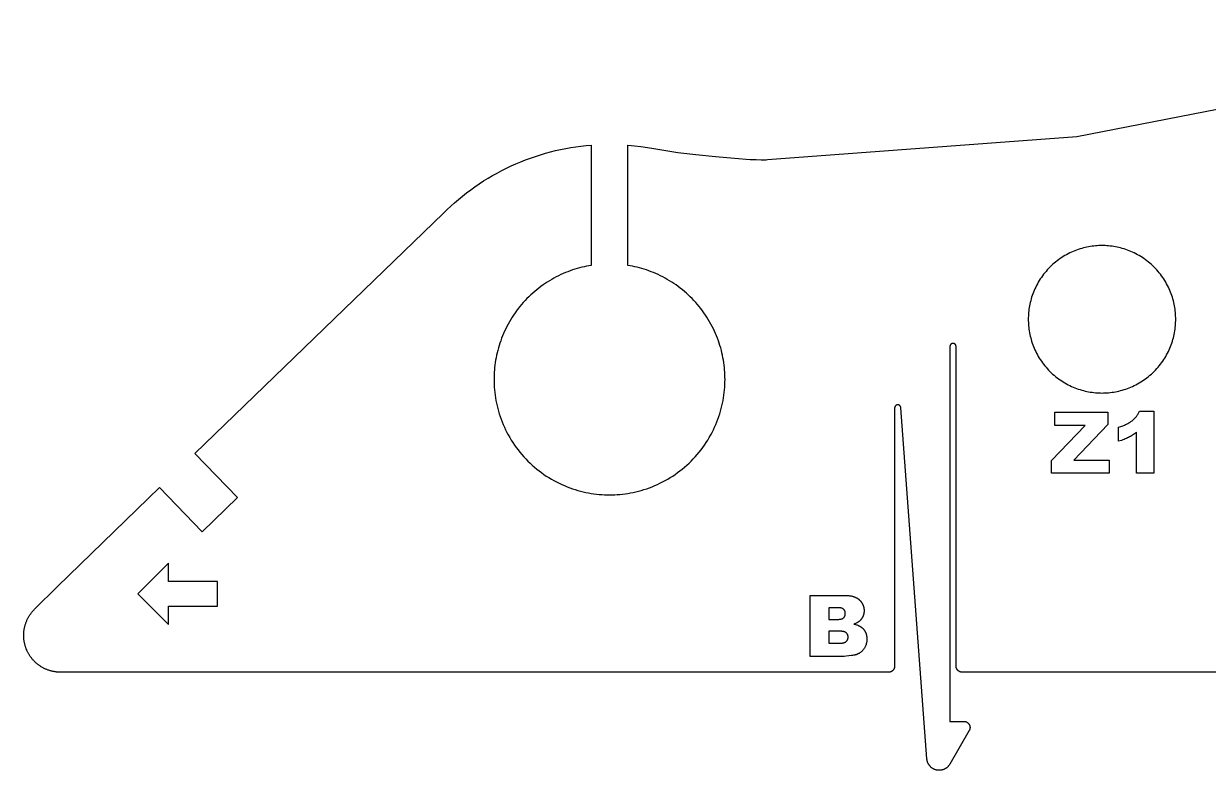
# Model space of a CAD drawing. Header units: millimetres. Extents: x 3465 to 3657, y 967 to 1053.
# Drawn here: x 3464.6 to 3561, y 972.6 to 1033.4 of the extents above; entities that cross this region are included whole.
import ezdxf

# ---------------------------------------------------------------- set-up
doc = ezdxf.new("R2010")
doc.units = ezdxf.units.MM
doc.header["$MEASUREMENT"] = 0
for name, color, linetype, true_color in [('Laser$LaserCut1', 1, 'Continuous', 0xff0000), ('Laser$LaserCut2', 3, 'Continuous', 0x00ff00), ('Laser$LaserEngrave', 4, 'Continuous', 0x00ffff)]:
    doc.layers.add(name, color=color, linetype=linetype, true_color=true_color)

msp = doc.modelspace()

# ---------------------------------------------------------------- linework, layer by layer
at = {"layer": 'Laser$LaserCut1'}
for points in [[(3550.254, 1024.244), (3597.327, 1033.414)], [(3525.076, 1022.352), (3550.254, 1024.244)], [(3498.707, 1017.989), (3499.003, 1018.279), (3499.307, 1018.564), (3499.617, 1018.842), (3499.935, 1019.115), (3500.26, 1019.382), (3500.591, 1019.641), (3500.929, 1019.895), (3501.273, 1020.141), (3501.623, 1020.38), (3501.979, 1020.612), (3502.341, 1020.835), (3502.708, 1021.052), (3503.08, 1021.26), (3503.457, 1021.46), (3503.838, 1021.651), (3504.224, 1021.834), (3504.613, 1022.009), (3505.007, 1022.174), (3505.403, 1022.331), (3505.803, 1022.479), (3506.206, 1022.617), (3506.611, 1022.747), (3507.018, 1022.867), (3507.427, 1022.978), (3507.838, 1023.08), (3508.25, 1023.172), (3508.663, 1023.255), (3509.076, 1023.329), (3509.49, 1023.394), (3509.904, 1023.449), (3510.317, 1023.495), (3510.73, 1023.532)], [(3510.73, 1023.532), (3510.73, 1013.745)], [(3513.73, 1013.745), (3513.73, 1023.532)], [(3513.73, 1023.532), (3514.261, 1023.483), (3514.79, 1023.419), (3515.317, 1023.34), (3515.842, 1023.247)], [(3515.842, 1023.247), (3516.642, 1023.109), (3517.789, 1022.942), (3519.244, 1022.762), (3520.855, 1022.591), (3522.399, 1022.456), (3523.669, 1022.373), (3524.163, 1022.351), (3524.559, 1022.341), (3524.861, 1022.342), (3524.978, 1022.346), (3525.076, 1022.352)], [(3478.487, 998.431), (3498.707, 1017.989)], [(3510.73, 1013.745), (3510.542, 1013.713), (3510.353, 1013.677), (3510.163, 1013.636), (3509.973, 1013.591), (3509.783, 1013.542), (3509.593, 1013.488), (3509.402, 1013.43), (3509.212, 1013.368), (3509.022, 1013.301), (3508.832, 1013.23), (3508.643, 1013.154), (3508.454, 1013.074), (3508.267, 1012.989), (3508.08, 1012.9), (3507.895, 1012.806), (3507.711, 1012.708), (3507.528, 1012.605), (3507.347, 1012.498), (3507.168, 1012.386), (3506.991, 1012.27), (3506.816, 1012.15), (3506.643, 1012.025), (3506.472, 1011.896), (3506.305, 1011.763), (3506.14, 1011.626), (3505.977, 1011.485), (3505.818, 1011.34), (3505.662, 1011.191), (3505.51, 1011.038), (3505.36, 1010.882), (3505.215, 1010.722), (3505.073, 1010.559), (3504.934, 1010.393), (3504.8, 1010.224), (3504.67, 1010.052), (3504.543, 1009.876), (3504.421, 1009.699), (3504.304, 1009.518), (3504.19, 1009.336), (3504.081, 1009.151), (3503.976, 1008.964), (3503.876, 1008.775), (3503.781, 1008.585), (3503.69, 1008.393), (3503.603, 1008.2), (3503.522, 1008.005), (3503.445, 1007.809), (3503.372, 1007.612), (3503.305, 1007.415), (3503.242, 1007.217), (3503.183, 1007.019), (3503.13, 1006.82), (3503.081, 1006.621), (3503.036, 1006.422), (3502.996, 1006.224), (3502.96, 1006.025), (3502.929, 1005.827), (3502.903, 1005.63), (3502.88, 1005.434), (3502.862, 1005.238), (3502.848, 1005.043), (3502.838, 1004.849), (3502.832, 1004.657), (3502.83, 1004.466), (3502.833, 1004.257), (3502.84, 1004.047), (3502.851, 1003.835), (3502.868, 1003.621), (3502.89, 1003.406), (3502.917, 1003.19), (3502.949, 1002.973), (3502.987, 1002.755), (3503.03, 1002.537), (3503.079, 1002.318), (3503.133, 1002.099), (3503.193, 1001.879), (3503.259, 1001.66), (3503.33, 1001.441), (3503.407, 1001.223), (3503.49, 1001.006), (3503.579, 1000.789), (3503.674, 1000.574), (3503.774, 1000.361), (3503.88, 1000.149), (3503.992, 999.938), (3504.11, 999.731), (3504.233, 999.525), (3504.362, 999.322), (3504.497, 999.122), (3504.637, 998.925), (3504.782, 998.731), (3504.932, 998.541), (3505.088, 998.355), (3505.248, 998.172), (3505.414, 997.993), (3505.583, 997.819), (3505.758, 997.649), (3505.936, 997.484), (3506.119, 997.324), (3506.305, 997.168), (3506.496, 997.018), (3506.689, 996.873), (3506.886, 996.733), (3507.086, 996.598), (3507.289, 996.469), (3507.495, 996.346), (3507.703, 996.228), (3507.913, 996.116), (3508.125, 996.01), (3508.338, 995.909), (3508.554, 995.815), (3508.77, 995.726), (3508.988, 995.643), (3509.206, 995.566), (3509.425, 995.494), (3509.644, 995.429), (3509.863, 995.369), (3510.082, 995.315), (3510.301, 995.266), (3510.52, 995.223), (3510.738, 995.185), (3510.955, 995.153), (3511.171, 995.126), (3511.386, 995.104), (3511.599, 995.087), (3511.811, 995.075), (3512.022, 995.068), (3512.23, 995.066), (3512.439, 995.068), (3512.649, 995.075), (3512.861, 995.087), (3513.075, 995.104), (3513.29, 995.126), (3513.506, 995.153), (3513.723, 995.185), (3513.941, 995.223), (3514.159, 995.266), (3514.378, 995.315), (3514.597, 995.369), (3514.817, 995.429), (3515.036, 995.494), (3515.255, 995.566), (3515.473, 995.643), (3515.69, 995.726), (3515.907, 995.815), (3516.122, 995.909), (3516.336, 996.01), (3516.548, 996.116), (3516.758, 996.228), (3516.966, 996.346), (3517.171, 996.469), (3517.374, 996.598), (3517.574, 996.733), (3517.771, 996.873), (3517.965, 997.018), (3518.155, 997.168), (3518.342, 997.324), (3518.524, 997.484), (3518.703, 997.649), (3518.877, 997.819), (3519.047, 997.993), (3519.212, 998.172), (3519.372, 998.355), (3519.528, 998.541), (3519.678, 998.731), (3519.824, 998.925), (3519.963, 999.122), (3520.098, 999.322), (3520.227, 999.525), (3520.35, 999.731), (3520.468, 999.938), (3520.58, 1000.148), (3520.686, 1000.36), (3520.787, 1000.574), (3520.881, 1000.789), (3520.97, 1001.006), (3521.053, 1001.223), (3521.13, 1001.441), (3521.202, 1001.66), (3521.267, 1001.879), (3521.327, 1002.099), (3521.381, 1002.318), (3521.43, 1002.537), (3521.473, 1002.755), (3521.511, 1002.973), (3521.543, 1003.19), (3521.57, 1003.406), (3521.592, 1003.621), (3521.609, 1003.835), (3521.621, 1004.047), (3521.628, 1004.257), (3521.63, 1004.466), (3521.628, 1004.657), (3521.622, 1004.849), (3521.612, 1005.043), (3521.598, 1005.238), (3521.58, 1005.433), (3521.558, 1005.63), (3521.531, 1005.827), (3521.5, 1006.025), (3521.464, 1006.223), (3521.424, 1006.422), (3521.38, 1006.621), (3521.331, 1006.82), (3521.277, 1007.019), (3521.219, 1007.217), (3521.156, 1007.415), (3521.088, 1007.612), (3521.016, 1007.809), (3520.939, 1008.005), (3520.857, 1008.199), (3520.771, 1008.393), (3520.68, 1008.585), (3520.584, 1008.775), (3520.484, 1008.964), (3520.379, 1009.151), (3520.27, 1009.336), (3520.157, 1009.518), (3520.039, 1009.699), (3519.917, 1009.876), (3519.791, 1010.052), (3519.66, 1010.224), (3519.526, 1010.393), (3519.388, 1010.559), (3519.246, 1010.722), (3519.1, 1010.882), (3518.951, 1011.038), (3518.798, 1011.191), (3518.642, 1011.34), (3518.483, 1011.485), (3518.321, 1011.626), (3518.156, 1011.763), (3517.988, 1011.896), (3517.818, 1012.025), (3517.645, 1012.15), (3517.47, 1012.27), (3517.293, 1012.386), (3517.113, 1012.498), (3516.932, 1012.605), (3516.75, 1012.708), (3516.566, 1012.806), (3516.38, 1012.9), (3516.194, 1012.989), (3516.006, 1013.074), (3515.818, 1013.154), (3515.629, 1013.23), (3515.439, 1013.301), (3515.249, 1013.368), (3515.058, 1013.43), (3514.868, 1013.488), (3514.677, 1013.542), (3514.487, 1013.591), (3514.297, 1013.636), (3514.108, 1013.677), (3513.919, 1013.713), (3513.73, 1013.745)], [(3540.436, 1007.142), (3540.436, 1007.151), (3540.436, 1007.16), (3540.435, 1007.168), (3540.434, 1007.177), (3540.433, 1007.185), (3540.431, 1007.194), (3540.429, 1007.202), (3540.427, 1007.21), (3540.425, 1007.219), (3540.422, 1007.227), (3540.419, 1007.235), (3540.415, 1007.243), (3540.412, 1007.251), (3540.408, 1007.258), (3540.404, 1007.266), (3540.399, 1007.273), (3540.395, 1007.281), (3540.39, 1007.288), (3540.385, 1007.295), (3540.379, 1007.301), (3540.374, 1007.308), (3540.368, 1007.314), (3540.362, 1007.321), (3540.355, 1007.327), (3540.349, 1007.332), (3540.342, 1007.338), (3540.336, 1007.343), (3540.328, 1007.348), (3540.321, 1007.353), (3540.314, 1007.357), (3540.306, 1007.362), (3540.299, 1007.366), (3540.291, 1007.369), (3540.283, 1007.373), (3540.275, 1007.376), (3540.267, 1007.379), (3540.259, 1007.382), (3540.25, 1007.384), (3540.242, 1007.386), (3540.234, 1007.388), (3540.225, 1007.389), (3540.217, 1007.39), (3540.208, 1007.391), (3540.199, 1007.392), (3540.191, 1007.392), (3540.182, 1007.392), (3540.174, 1007.392), (3540.165, 1007.391), (3540.156, 1007.39), (3540.148, 1007.389), (3540.139, 1007.388), (3540.131, 1007.386), (3540.122, 1007.384), (3540.114, 1007.382), (3540.106, 1007.379), (3540.098, 1007.376), (3540.09, 1007.373), (3540.082, 1007.369), (3540.074, 1007.366), (3540.066, 1007.362), (3540.059, 1007.357), (3540.052, 1007.353), (3540.044, 1007.348), (3540.037, 1007.343), (3540.031, 1007.338), (3540.024, 1007.332), (3540.017, 1007.327), (3540.011, 1007.321), (3540.005, 1007.314), (3539.999, 1007.308), (3539.994, 1007.301), (3539.988, 1007.295), (3539.983, 1007.288), (3539.978, 1007.281), (3539.974, 1007.273), (3539.969, 1007.266), (3539.965, 1007.258), (3539.961, 1007.251), (3539.958, 1007.243), (3539.954, 1007.235), (3539.951, 1007.227), (3539.948, 1007.219), (3539.946, 1007.21), (3539.944, 1007.202), (3539.942, 1007.194), (3539.94, 1007.185), (3539.939, 1007.177), (3539.938, 1007.168), (3539.937, 1007.16), (3539.937, 1007.151), (3539.936, 1007.142)], [(3539.936, 1007.142), (3539.936, 976.628)], [(3540.436, 981.128), (3540.436, 1007.142)], [(3535.936, 1002.161), (3535.935, 1002.17), (3535.934, 1002.178), (3535.932, 1002.187), (3535.931, 1002.195), (3535.929, 1002.204), (3535.926, 1002.212), (3535.924, 1002.221), (3535.921, 1002.229), (3535.918, 1002.237), (3535.914, 1002.245), (3535.911, 1002.253), (3535.907, 1002.261), (3535.902, 1002.268), (3535.898, 1002.276), (3535.893, 1002.283), (3535.888, 1002.29), (3535.883, 1002.297), (3535.877, 1002.304), (3535.872, 1002.31), (3535.866, 1002.317), (3535.86, 1002.323), (3535.853, 1002.329), (3535.847, 1002.334), (3535.84, 1002.34), (3535.833, 1002.345), (3535.826, 1002.35), (3535.818, 1002.355), (3535.811, 1002.359), (3535.803, 1002.363), (3535.795, 1002.367), (3535.787, 1002.371), (3535.779, 1002.374), (3535.771, 1002.377), (3535.763, 1002.38), (3535.755, 1002.383), (3535.746, 1002.385), (3535.738, 1002.387), (3535.729, 1002.389), (3535.721, 1002.39), (3535.712, 1002.391), (3535.703, 1002.392), (3535.695, 1002.392), (3535.686, 1002.392), (3535.677, 1002.392), (3535.668, 1002.392), (3535.66, 1002.391), (3535.651, 1002.39), (3535.643, 1002.388), (3535.634, 1002.387), (3535.626, 1002.385), (3535.617, 1002.382), (3535.609, 1002.38), (3535.601, 1002.377), (3535.592, 1002.374), (3535.584, 1002.371), (3535.577, 1002.367), (3535.569, 1002.363), (3535.561, 1002.359), (3535.554, 1002.354), (3535.546, 1002.349), (3535.539, 1002.344), (3535.532, 1002.339), (3535.526, 1002.334), (3535.519, 1002.328), (3535.513, 1002.322), (3535.506, 1002.316), (3535.5, 1002.309), (3535.495, 1002.303), (3535.489, 1002.296), (3535.484, 1002.289), (3535.479, 1002.282), (3535.474, 1002.275), (3535.47, 1002.267), (3535.466, 1002.26), (3535.462, 1002.252), (3535.458, 1002.244), (3535.455, 1002.236), (3535.451, 1002.228), (3535.449, 1002.219), (3535.446, 1002.211), (3535.444, 1002.203), (3535.442, 1002.194), (3535.44, 1002.186), (3535.439, 1002.177), (3535.438, 1002.168), (3535.437, 1002.16), (3535.437, 1002.151), (3535.436, 1002.142)], [(3535.436, 1002.142), (3535.436, 981.128)], [(3538.062, 973.571), (3535.936, 1002.161)], [(3481.963, 994.837), (3478.487, 998.431)], [(3467.305, 987.616), (3475.612, 995.65)], [(3475.612, 995.65), (3479.088, 992.056)], [(3479.088, 992.056), (3481.963, 994.837)], [(3465.435, 985.757), (3467.305, 987.616)], [(3467.55, 980.629), (3467.498, 980.63), (3467.445, 980.631), (3467.392, 980.633), (3467.339, 980.637), (3467.286, 980.641), (3467.233, 980.646), (3467.18, 980.652), (3467.126, 980.659), (3467.072, 980.668), (3467.019, 980.677), (3466.965, 980.687), (3466.911, 980.698), (3466.857, 980.71), (3466.804, 980.724), (3466.75, 980.738), (3466.697, 980.753), (3466.644, 980.77), (3466.59, 980.787), (3466.538, 980.805), (3466.485, 980.825), (3466.432, 980.845), (3466.38, 980.867), (3466.328, 980.889), (3466.277, 980.913), (3466.226, 980.937), (3466.175, 980.963), (3466.125, 980.989), (3466.075, 981.017), (3466.026, 981.045), (3465.977, 981.075), (3465.929, 981.105), (3465.881, 981.136), (3465.834, 981.168), (3465.788, 981.201), (3465.742, 981.235), (3465.697, 981.27), (3465.653, 981.306), (3465.609, 981.342), (3465.566, 981.379), (3465.524, 981.417), (3465.483, 981.455), (3465.442, 981.495), (3465.402, 981.535), (3465.363, 981.575), (3465.325, 981.617), (3465.288, 981.659), (3465.252, 981.701), (3465.216, 981.744), (3465.182, 981.788), (3465.148, 981.832), (3465.116, 981.876), (3465.084, 981.921), (3465.053, 981.967), (3465.023, 982.013), (3464.994, 982.059), (3464.966, 982.105), (3464.939, 982.152), (3464.913, 982.199), (3464.888, 982.246), (3464.864, 982.294), (3464.841, 982.342), (3464.818, 982.389), (3464.797, 982.438), (3464.757, 982.534), (3464.738, 982.583), (3464.72, 982.633), (3464.703, 982.683), (3464.687, 982.734), (3464.671, 982.785), (3464.657, 982.837), (3464.643, 982.889), (3464.63, 982.942), (3464.618, 982.995), (3464.607, 983.049), (3464.597, 983.102), (3464.588, 983.157), (3464.579, 983.211), (3464.572, 983.266), (3464.566, 983.322), (3464.561, 983.377), (3464.557, 983.433), (3464.553, 983.489), (3464.551, 983.545), (3464.55, 983.601), (3464.55, 983.658), (3464.551, 983.714), (3464.553, 983.771), (3464.557, 983.827), (3464.561, 983.884), (3464.566, 983.94), (3464.573, 983.997), (3464.58, 984.053), (3464.589, 984.109), (3464.598, 984.166), (3464.609, 984.222), (3464.621, 984.277), (3464.634, 984.333), (3464.648, 984.388), (3464.662, 984.443), (3464.678, 984.497), (3464.695, 984.552), (3464.713, 984.605), (3464.732, 984.659), (3464.752, 984.712), (3464.773, 984.764), (3464.795, 984.816), (3464.818, 984.868), (3464.841, 984.919), (3464.866, 984.969), (3464.891, 985.019), (3464.918, 985.068), (3464.945, 985.117), (3464.973, 985.164), (3465.001, 985.212), (3465.031, 985.258), (3465.061, 985.304), (3465.092, 985.349), (3465.124, 985.393), (3465.156, 985.437), (3465.189, 985.48), (3465.222, 985.522), (3465.257, 985.563), (3465.291, 985.604), (3465.327, 985.643), (3465.362, 985.682), (3465.399, 985.72), (3465.435, 985.757)], [(3471.591, 980.629), (3467.55, 980.629)], [(3534.936, 980.628), (3471.591, 980.629)], [(3535.436, 981.128), (3535.436, 981.111), (3535.435, 981.094), (3535.434, 981.077), (3535.432, 981.06), (3535.429, 981.043), (3535.426, 981.026), (3535.422, 981.009), (3535.418, 980.993), (3535.413, 980.976), (3535.408, 980.96), (3535.402, 980.944), (3535.395, 980.928), (3535.388, 980.913), (3535.38, 980.898), (3535.372, 980.883), (3535.364, 980.868), (3535.354, 980.853), (3535.345, 980.839), (3535.335, 980.826), (3535.324, 980.812), (3535.313, 980.799), (3535.302, 980.786), (3535.29, 980.774), (3535.278, 980.762), (3535.265, 980.751), (3535.252, 980.74), (3535.238, 980.729), (3535.225, 980.719), (3535.211, 980.71), (3535.196, 980.7), (3535.181, 980.692), (3535.166, 980.684), (3535.151, 980.676), (3535.136, 980.669), (3535.12, 980.663), (3535.104, 980.657), (3535.088, 980.651), (3535.071, 980.646), (3535.055, 980.642), (3535.038, 980.638), (3535.021, 980.635), (3535.004, 980.632), (3534.988, 980.63), (3534.97, 980.629), (3534.953, 980.628), (3534.936, 980.628)], [(3540.936, 980.628), (3540.925, 980.628), (3540.914, 980.628), (3540.903, 980.629), (3540.891, 980.63), (3540.88, 980.631), (3540.869, 980.632), (3540.857, 980.634), (3540.845, 980.636), (3540.834, 980.638), (3540.822, 980.641), (3540.81, 980.644), (3540.799, 980.647), (3540.787, 980.65), (3540.775, 980.654), (3540.764, 980.658), (3540.752, 980.663), (3540.741, 980.668), (3540.729, 980.673), (3540.718, 980.678), (3540.707, 980.684), (3540.696, 980.689), (3540.684, 980.696), (3540.674, 980.702), (3540.663, 980.709), (3540.652, 980.716), (3540.642, 980.724), (3540.631, 980.731), (3540.621, 980.739), (3540.611, 980.748), (3540.602, 980.756), (3540.592, 980.765), (3540.583, 980.774), (3540.574, 980.783), (3540.565, 980.793), (3540.556, 980.803), (3540.548, 980.813), (3540.54, 980.823), (3540.532, 980.833), (3540.525, 980.843), (3540.518, 980.854), (3540.511, 980.865), (3540.504, 980.876), (3540.498, 980.887), (3540.492, 980.898), (3540.487, 980.909), (3540.481, 980.921), (3540.476, 980.932), (3540.471, 980.944), (3540.467, 980.955), (3540.463, 980.967), (3540.459, 980.978), (3540.456, 980.99), (3540.452, 981.002), (3540.45, 981.013), (3540.447, 981.025), (3540.445, 981.037), (3540.443, 981.048), (3540.441, 981.06), (3540.44, 981.071), (3540.438, 981.083), (3540.437, 981.094), (3540.437, 981.105), (3540.436, 981.117), (3540.436, 981.128)], [(3563.727, 980.628), (3540.936, 980.628)], [(3541.503, 975.878), (3539.926, 973.145)], [(3539.936, 976.628), (3541.07, 976.628)], [(3541.07, 976.628), (3541.087, 976.627), (3541.105, 976.626), (3541.122, 976.625), (3541.139, 976.623), (3541.156, 976.62), (3541.173, 976.617), (3541.189, 976.613), (3541.206, 976.609), (3541.222, 976.604), (3541.239, 976.598), (3541.255, 976.592), (3541.271, 976.586), (3541.286, 976.579), (3541.302, 976.571), (3541.317, 976.563), (3541.331, 976.554), (3541.346, 976.545), (3541.36, 976.535), (3541.374, 976.525), (3541.387, 976.514), (3541.4, 976.503), (3541.413, 976.492), (3541.425, 976.48), (3541.437, 976.467), (3541.449, 976.455), (3541.46, 976.441), (3541.47, 976.428), (3541.48, 976.414), (3541.49, 976.4), (3541.499, 976.385), (3541.508, 976.37), (3541.516, 976.355), (3541.523, 976.34), (3541.53, 976.324), (3541.537, 976.308), (3541.543, 976.292), (3541.548, 976.276), (3541.553, 976.259), (3541.557, 976.243), (3541.561, 976.226), (3541.564, 976.209), (3541.566, 976.192), (3541.568, 976.175), (3541.569, 976.158), (3541.57, 976.141), (3541.57, 976.123), (3541.57, 976.106), (3541.569, 976.089), (3541.567, 976.072), (3541.565, 976.055), (3541.562, 976.038), (3541.559, 976.021), (3541.555, 976.004), (3541.55, 975.988), (3541.545, 975.972), (3541.54, 975.955), (3541.533, 975.939), (3541.527, 975.924), (3541.519, 975.908), (3541.512, 975.893), (3541.503, 975.878)], [(3539.926, 973.145), (3539.908, 973.115), (3539.889, 973.086), (3539.869, 973.057), (3539.848, 973.03), (3539.826, 973.002), (3539.803, 972.976), (3539.779, 972.951), (3539.755, 972.926), (3539.729, 972.902), (3539.703, 972.879), (3539.676, 972.857), (3539.648, 972.836), (3539.619, 972.816), (3539.59, 972.797), (3539.56, 972.779), (3539.53, 972.763), (3539.499, 972.747), (3539.467, 972.732), (3539.435, 972.718), (3539.403, 972.706), (3539.37, 972.694), (3539.337, 972.684), (3539.303, 972.675), (3539.269, 972.667), (3539.235, 972.661), (3539.2, 972.655), (3539.166, 972.651), (3539.131, 972.648), (3539.096, 972.646), (3539.061, 972.645), (3539.027, 972.646), (3538.992, 972.647), (3538.957, 972.65), (3538.922, 972.654), (3538.888, 972.66), (3538.854, 972.666), (3538.82, 972.674), (3538.786, 972.683), (3538.753, 972.693), (3538.72, 972.705), (3538.687, 972.717), (3538.655, 972.73), (3538.624, 972.745), (3538.593, 972.761), (3538.562, 972.778), (3538.532, 972.796), (3538.503, 972.814), (3538.474, 972.834), (3538.446, 972.855), (3538.419, 972.877), (3538.393, 972.9), (3538.367, 972.924), (3538.343, 972.948), (3538.319, 972.973), (3538.296, 973), (3538.274, 973.027), (3538.253, 973.054), (3538.233, 973.083), (3538.213, 973.112), (3538.195, 973.142), (3538.178, 973.172), (3538.162, 973.203), (3538.148, 973.235), (3538.134, 973.267), (3538.121, 973.299), (3538.11, 973.332), (3538.099, 973.366), (3538.09, 973.399), (3538.082, 973.433), (3538.076, 973.467), (3538.07, 973.502), (3538.066, 973.536), (3538.062, 973.571)]]:
    msp.add_lwpolyline(points, dxfattribs=at)
at = {"layer": 'Laser$LaserCut2'}
msp.add_lwpolyline([(3552.313, 1015.355), (3552.18, 1015.353), (3552.046, 1015.349), (3551.911, 1015.341), (3551.774, 1015.331), (3551.637, 1015.317), (3551.499, 1015.299), (3551.361, 1015.279), (3551.222, 1015.255), (3551.082, 1015.227), (3550.942, 1015.196), (3550.802, 1015.161), (3550.663, 1015.123), (3550.523, 1015.081), (3550.383, 1015.036), (3550.244, 1014.987), (3550.105, 1014.934), (3549.967, 1014.877), (3549.829, 1014.816), (3549.693, 1014.752), (3549.558, 1014.685), (3549.424, 1014.613), (3549.291, 1014.538), (3549.16, 1014.459), (3549.03, 1014.377), (3548.903, 1014.291), (3548.777, 1014.202), (3548.653, 1014.109), (3548.532, 1014.013), (3548.413, 1013.914), (3548.296, 1013.811), (3548.182, 1013.706), (3548.071, 1013.597), (3547.962, 1013.486), (3547.857, 1013.372), (3547.755, 1013.256), (3547.655, 1013.137), (3547.559, 1013.015), (3547.467, 1012.892), (3547.377, 1012.766), (3547.291, 1012.638), (3547.209, 1012.509), (3547.13, 1012.377), (3547.055, 1012.245), (3546.984, 1012.111), (3546.916, 1011.975), (3546.852, 1011.839), (3546.791, 1011.702), (3546.735, 1011.563), (3546.682, 1011.425), (3546.633, 1011.285), (3546.587, 1011.146), (3546.545, 1011.006), (3546.507, 1010.866), (3546.472, 1010.726), (3546.441, 1010.586), (3546.414, 1010.447), (3546.39, 1010.308), (3546.369, 1010.169), (3546.352, 1010.031), (3546.338, 1009.894), (3546.327, 1009.758), (3546.319, 1009.622), (3546.315, 1009.488), (3546.313, 1009.355), (3546.315, 1009.222), (3546.319, 1009.087), (3546.327, 1008.952), (3546.338, 1008.816), (3546.352, 1008.679), (3546.369, 1008.541), (3546.39, 1008.402), (3546.414, 1008.263), (3546.441, 1008.124), (3546.472, 1007.984), (3546.507, 1007.844), (3546.545, 1007.704), (3546.587, 1007.564), (3546.633, 1007.424), (3546.682, 1007.285), (3546.735, 1007.146), (3546.791, 1007.008), (3546.852, 1006.871), (3546.916, 1006.734), (3546.984, 1006.599), (3547.055, 1006.465), (3547.13, 1006.332), (3547.209, 1006.201), (3547.291, 1006.072), (3547.377, 1005.944), (3547.467, 1005.818), (3547.559, 1005.694), (3547.655, 1005.573), (3547.755, 1005.454), (3547.857, 1005.337), (3547.962, 1005.223), (3548.071, 1005.112), (3548.182, 1005.004), (3548.296, 1004.898), (3548.413, 1004.796), (3548.532, 1004.697), (3548.653, 1004.601), (3548.777, 1004.508), (3548.903, 1004.419), (3549.03, 1004.333), (3549.16, 1004.251), (3549.291, 1004.172), (3549.424, 1004.097), (3549.558, 1004.025), (3549.693, 1003.957), (3549.829, 1003.893), (3549.967, 1003.833), (3550.105, 1003.776), (3550.244, 1003.723), (3550.383, 1003.674), (3550.523, 1003.628), (3550.663, 1003.586), (3550.802, 1003.548), (3550.942, 1003.514), (3551.082, 1003.483), (3551.222, 1003.455), (3551.361, 1003.431), (3551.499, 1003.41), (3551.637, 1003.393), (3551.774, 1003.379), (3551.911, 1003.368), (3552.046, 1003.361), (3552.18, 1003.356), (3552.313, 1003.355), (3552.447, 1003.356), (3552.581, 1003.361), (3552.716, 1003.368), (3552.853, 1003.379), (3552.99, 1003.393), (3553.128, 1003.41), (3553.266, 1003.431), (3553.405, 1003.455), (3553.545, 1003.483), (3553.684, 1003.514), (3553.824, 1003.548), (3553.964, 1003.586), (3554.104, 1003.628), (3554.244, 1003.674), (3554.383, 1003.723), (3554.522, 1003.776), (3554.66, 1003.833), (3554.798, 1003.893), (3554.934, 1003.957), (3555.069, 1004.025), (3555.203, 1004.097), (3555.336, 1004.172), (3555.467, 1004.251), (3555.597, 1004.333), (3555.724, 1004.419), (3555.85, 1004.508), (3555.974, 1004.601), (3556.095, 1004.697), (3556.214, 1004.796), (3556.331, 1004.898), (3556.445, 1005.004), (3556.556, 1005.112), (3556.664, 1005.223), (3556.77, 1005.337), (3556.872, 1005.454), (3556.972, 1005.573), (3557.068, 1005.694), (3557.16, 1005.818), (3557.25, 1005.944), (3557.335, 1006.072), (3557.418, 1006.201), (3557.497, 1006.332), (3557.572, 1006.465), (3557.643, 1006.599), (3557.711, 1006.734), (3557.775, 1006.871), (3557.836, 1007.008), (3557.892, 1007.146), (3557.945, 1007.285), (3557.994, 1007.424), (3558.04, 1007.564), (3558.082, 1007.704), (3558.12, 1007.844), (3558.155, 1007.984), (3558.186, 1008.124), (3558.213, 1008.263), (3558.237, 1008.402), (3558.258, 1008.541), (3558.275, 1008.679), (3558.289, 1008.816), (3558.3, 1008.952), (3558.307, 1009.087), (3558.312, 1009.222), (3558.313, 1009.355), (3558.312, 1009.488), (3558.307, 1009.622), (3558.3, 1009.758), (3558.289, 1009.894), (3558.275, 1010.031), (3558.258, 1010.169), (3558.237, 1010.308), (3558.213, 1010.447), (3558.186, 1010.586), (3558.155, 1010.726), (3558.12, 1010.866), (3558.082, 1011.006), (3558.04, 1011.146), (3557.994, 1011.285), (3557.945, 1011.425), (3557.892, 1011.563), (3557.836, 1011.702), (3557.775, 1011.839), (3557.711, 1011.975), (3557.643, 1012.111), (3557.572, 1012.245), (3557.497, 1012.377), (3557.418, 1012.509), (3557.335, 1012.638), (3557.25, 1012.766), (3557.16, 1012.892), (3557.068, 1013.015), (3556.972, 1013.137), (3556.872, 1013.256), (3556.77, 1013.372), (3556.664, 1013.486), (3556.556, 1013.597), (3556.445, 1013.706), (3556.331, 1013.811), (3556.214, 1013.914), (3556.095, 1014.013), (3555.974, 1014.109), (3555.85, 1014.202), (3555.724, 1014.291), (3555.597, 1014.377), (3555.467, 1014.459), (3555.336, 1014.538), (3555.203, 1014.613), (3555.069, 1014.685), (3554.934, 1014.752), (3554.798, 1014.816), (3554.66, 1014.877), (3554.522, 1014.934), (3554.383, 1014.987), (3554.244, 1015.036), (3554.104, 1015.081), (3553.964, 1015.123), (3553.824, 1015.161), (3553.684, 1015.196), (3553.545, 1015.227), (3553.405, 1015.255), (3553.266, 1015.279), (3553.128, 1015.299), (3552.99, 1015.317), (3552.853, 1015.331), (3552.716, 1015.341), (3552.581, 1015.349), (3552.447, 1015.353), (3552.313, 1015.355)], dxfattribs=at)
at = {"layer": 'Laser$LaserEngrave'}
for points in [[(3548.476, 1000.722), (3548.476, 1001.791)], [(3548.476, 1001.791), (3552.789, 1001.791)], [(3552.789, 1001.791), (3552.789, 1000.791)], [(3554.763, 1001.101), (3554.811, 1001.141), (3554.858, 1001.181), (3554.903, 1001.223), (3554.947, 1001.266), (3554.99, 1001.31), (3555.032, 1001.355), (3555.072, 1001.401), (3555.111, 1001.448), (3555.148, 1001.497), (3555.185, 1001.546), (3555.219, 1001.597), (3555.253, 1001.649), (3555.285, 1001.702), (3555.316, 1001.756), (3555.346, 1001.811), (3555.374, 1001.867)], [(3555.374, 1001.867), (3556.529, 1001.867)], [(3556.529, 1001.867), (3556.529, 996.829)], [(3552.789, 1000.791), (3550.033, 997.898)], [(3553.667, 1000.57), (3553.838, 1000.626), (3553.92, 1000.656), (3554, 1000.686), (3554.077, 1000.717), (3554.152, 1000.748), (3554.224, 1000.78), (3554.294, 1000.813), (3554.361, 1000.847), (3554.426, 1000.881), (3554.488, 1000.916), (3554.548, 1000.952), (3554.605, 1000.988), (3554.66, 1001.025), (3554.713, 1001.063), (3554.763, 1001.101)], [(3548.208, 997.86), (3550.935, 1000.722)], [(3550.935, 1000.722), (3548.476, 1000.722)], [(3553.667, 999.425), (3553.667, 1000.57)], [(3555.117, 1000.155), (3555.033, 1000.091), (3554.949, 1000.031), (3554.866, 999.973), (3554.784, 999.919), (3554.702, 999.868), (3554.621, 999.82), (3554.541, 999.775), (3554.461, 999.733)], [(3555.117, 996.829), (3555.117, 1000.155)], [(3554.461, 999.733), (3554.379, 999.693), (3554.293, 999.653), (3554.201, 999.614), (3554.104, 999.575), (3554.002, 999.537), (3553.895, 999.499), (3553.667, 999.425)], [(3550.033, 997.898), (3552.903, 997.898)], [(3552.903, 997.898), (3552.903, 996.829)], [(3548.208, 996.829), (3548.208, 997.86)], [(3552.903, 996.829), (3548.208, 996.829)], [(3556.529, 996.829), (3555.117, 996.829)], [(3476.335, 989.503), (3473.835, 987.003)], [(3476.335, 988.003), (3476.335, 989.503)], [(3480.335, 988.003), (3476.335, 988.003)], [(3480.335, 986.003), (3480.335, 988.003)], [(3473.835, 987.003), (3476.335, 984.503)], [(3528.558, 981.913), (3528.558, 986.875)], [(3528.558, 986.875), (3531.45, 986.875)], [(3531.45, 986.875), (3531.539, 986.873), (3531.626, 986.869), (3531.668, 986.866), (3531.71, 986.862), (3531.75, 986.858), (3531.791, 986.852), (3531.83, 986.846), (3531.869, 986.84), (3531.908, 986.833), (3531.945, 986.825), (3531.982, 986.816), (3532.019, 986.806), (3532.054, 986.796), (3532.089, 986.786), (3532.124, 986.774), (3532.157, 986.762), (3532.191, 986.749), (3532.223, 986.736), (3532.255, 986.721), (3532.286, 986.706), (3532.316, 986.691), (3532.346, 986.674), (3532.375, 986.657), (3532.404, 986.64), (3532.431, 986.621), (3532.458, 986.602), (3532.485, 986.582), (3532.511, 986.562), (3532.536, 986.54), (3532.561, 986.519)], [(3532.561, 986.519), (3532.584, 986.496), (3532.607, 986.473), (3532.63, 986.45), (3532.651, 986.427), (3532.672, 986.403), (3532.692, 986.379), (3532.711, 986.355), (3532.73, 986.33), (3532.748, 986.305), (3532.765, 986.279), (3532.781, 986.254), (3532.796, 986.228), (3532.811, 986.201), (3532.825, 986.175), (3532.838, 986.147), (3532.851, 986.12), (3532.863, 986.092), (3532.873, 986.064), (3532.884, 986.036), (3532.893, 986.007), (3532.902, 985.978), (3532.91, 985.949), (3532.917, 985.919), (3532.923, 985.889), (3532.929, 985.859), (3532.934, 985.828), (3532.938, 985.797), (3532.942, 985.765), (3532.944, 985.734), (3532.946, 985.702), (3532.947, 985.669), (3532.948, 985.637)], [(3476.335, 984.503), (3476.335, 986.003)], [(3476.335, 986.003), (3480.335, 986.003)], [(3530.085, 985.882), (3530.085, 984.928)], [(3530.777, 985.882), (3530.085, 985.882)], [(3531.277, 985.759), (3531.273, 985.763), (3531.268, 985.766), (3531.263, 985.77), (3531.258, 985.774), (3531.253, 985.777), (3531.248, 985.781), (3531.238, 985.788), (3531.227, 985.794), (3531.216, 985.801), (3531.204, 985.807), (3531.192, 985.813), (3531.179, 985.818), (3531.167, 985.824), (3531.153, 985.829), (3531.139, 985.834), (3531.125, 985.839), (3531.111, 985.843), (3531.096, 985.847), (3531.08, 985.851), (3531.064, 985.855), (3531.048, 985.859), (3531.032, 985.862), (3531.015, 985.865), (3530.979, 985.87), (3530.942, 985.875), (3530.903, 985.878), (3530.863, 985.88), (3530.821, 985.882), (3530.777, 985.882)], [(3531.421, 985.415), (3531.421, 985.429), (3531.42, 985.442), (3531.42, 985.456), (3531.419, 985.469), (3531.417, 985.482), (3531.416, 985.494), (3531.414, 985.507), (3531.412, 985.519), (3531.409, 985.531), (3531.407, 985.543), (3531.404, 985.555), (3531.401, 985.567), (3531.397, 985.578), (3531.393, 985.589), (3531.389, 985.6), (3531.385, 985.611), (3531.38, 985.622), (3531.375, 985.632), (3531.37, 985.643), (3531.365, 985.653), (3531.359, 985.663), (3531.353, 985.672), (3531.347, 985.682), (3531.34, 985.691), (3531.333, 985.7), (3531.326, 985.709), (3531.319, 985.718), (3531.311, 985.726), (3531.303, 985.735), (3531.295, 985.743), (3531.286, 985.751), (3531.277, 985.759)], [(3531.277, 985.053), (3531.286, 985.061), (3531.295, 985.069), (3531.303, 985.078), (3531.311, 985.086), (3531.319, 985.095), (3531.326, 985.104), (3531.333, 985.113), (3531.34, 985.123), (3531.347, 985.133), (3531.353, 985.142), (3531.359, 985.153), (3531.365, 985.163), (3531.37, 985.173), (3531.375, 985.184), (3531.38, 985.195), (3531.385, 985.206), (3531.389, 985.218), (3531.393, 985.229), (3531.397, 985.241), (3531.401, 985.253), (3531.404, 985.266), (3531.407, 985.278), (3531.409, 985.291), (3531.412, 985.304), (3531.414, 985.317), (3531.416, 985.33), (3531.417, 985.344), (3531.419, 985.358), (3531.42, 985.372), (3531.42, 985.386), (3531.421, 985.401), (3531.421, 985.415)], [(3532.948, 985.637), (3532.947, 985.609), (3532.946, 985.582), (3532.945, 985.555), (3532.943, 985.528), (3532.941, 985.502), (3532.938, 985.476), (3532.934, 985.45), (3532.93, 985.424), (3532.926, 985.399), (3532.92, 985.373), (3532.915, 985.348), (3532.908, 985.324), (3532.902, 985.299), (3532.894, 985.275), (3532.886, 985.251), (3532.878, 985.227), (3532.869, 985.204), (3532.859, 985.18), (3532.849, 985.157), (3532.839, 985.135), (3532.828, 985.112), (3532.816, 985.09), (3532.804, 985.068), (3532.791, 985.046), (3532.778, 985.024), (3532.764, 985.003), (3532.749, 984.982), (3532.734, 984.961), (3532.719, 984.941), (3532.703, 984.92), (3532.686, 984.9), (3532.669, 984.88)], [(3530.085, 984.928), (3530.767, 984.928)], [(3530.767, 984.928), (3530.812, 984.929), (3530.855, 984.93), (3530.896, 984.932), (3530.936, 984.936), (3530.974, 984.94), (3531.01, 984.946), (3531.028, 984.949), (3531.045, 984.952), (3531.061, 984.956), (3531.078, 984.959), (3531.093, 984.963), (3531.109, 984.968), (3531.124, 984.972), (3531.138, 984.977), (3531.152, 984.982), (3531.165, 984.987), (3531.179, 984.993), (3531.191, 984.998), (3531.204, 985.004), (3531.215, 985.011), (3531.227, 985.017), (3531.238, 985.024), (3531.243, 985.027), (3531.248, 985.031), (3531.253, 985.034), (3531.258, 985.038), (3531.263, 985.042), (3531.268, 985.046), (3531.273, 985.049), (3531.277, 985.053)], [(3532.669, 984.88), (3532.657, 984.867), (3532.645, 984.854), (3532.633, 984.842), (3532.62, 984.829), (3532.607, 984.817), (3532.593, 984.805), (3532.58, 984.793), (3532.566, 984.781), (3532.551, 984.769), (3532.536, 984.758), (3532.521, 984.746), (3532.506, 984.735), (3532.474, 984.713), (3532.44, 984.692), (3532.406, 984.672), (3532.37, 984.652), (3532.333, 984.633), (3532.294, 984.615), (3532.254, 984.597), (3532.213, 984.58), (3532.17, 984.564), (3532.126, 984.548)], [(3532.126, 984.548), (3532.192, 984.531), (3532.257, 984.513), (3532.319, 984.494), (3532.378, 984.473), (3532.436, 984.45), (3532.464, 984.438), (3532.491, 984.426), (3532.518, 984.414), (3532.544, 984.401), (3532.57, 984.387), (3532.595, 984.374), (3532.62, 984.36), (3532.644, 984.346), (3532.667, 984.331), (3532.69, 984.316), (3532.713, 984.301), (3532.734, 984.285), (3532.756, 984.269), (3532.776, 984.252), (3532.796, 984.235), (3532.816, 984.218), (3532.835, 984.201), (3532.853, 984.183), (3532.871, 984.164), (3532.889, 984.146), (3532.905, 984.127), (3532.922, 984.107)], [(3530.085, 983.974), (3530.085, 982.981)], [(3530.895, 983.974), (3530.085, 983.974)], [(3531.483, 983.842), (3531.477, 983.846), (3531.472, 983.85), (3531.466, 983.854), (3531.461, 983.858), (3531.449, 983.865), (3531.437, 983.873), (3531.424, 983.88), (3531.411, 983.887), (3531.397, 983.893), (3531.383, 983.9), (3531.368, 983.906), (3531.353, 983.911), (3531.338, 983.917), (3531.322, 983.922), (3531.305, 983.927), (3531.288, 983.932), (3531.27, 983.937), (3531.252, 983.941), (3531.234, 983.945), (3531.214, 983.949), (3531.175, 983.955), (3531.133, 983.961), (3531.09, 983.966), (3531.044, 983.969), (3530.996, 983.972), (3530.947, 983.973), (3530.895, 983.974)], [(3531.481, 983.12), (3531.491, 983.129), (3531.501, 983.138), (3531.511, 983.147), (3531.52, 983.156), (3531.529, 983.166), (3531.538, 983.175), (3531.547, 983.185), (3531.555, 983.195), (3531.562, 983.206), (3531.57, 983.216), (3531.577, 983.227), (3531.584, 983.238), (3531.59, 983.248), (3531.596, 983.26), (3531.602, 983.271), (3531.608, 983.283), (3531.613, 983.294), (3531.617, 983.306), (3531.622, 983.318), (3531.626, 983.331), (3531.63, 983.343), (3531.633, 983.356), (3531.636, 983.369), (3531.639, 983.382), (3531.642, 983.395), (3531.644, 983.408), (3531.646, 983.422), (3531.647, 983.436), (3531.648, 983.45), (3531.649, 983.464), (3531.65, 983.478), (3531.65, 983.493)], [(3531.65, 983.493), (3531.65, 983.506), (3531.649, 983.519), (3531.648, 983.533), (3531.647, 983.546), (3531.646, 983.558), (3531.644, 983.571), (3531.642, 983.583), (3531.639, 983.596), (3531.637, 983.608), (3531.634, 983.62), (3531.63, 983.632), (3531.626, 983.643), (3531.622, 983.655), (3531.618, 983.666), (3531.613, 983.677), (3531.608, 983.688), (3531.603, 983.699), (3531.597, 983.71), (3531.591, 983.72), (3531.584, 983.731), (3531.578, 983.741), (3531.571, 983.751), (3531.563, 983.761), (3531.556, 983.77), (3531.548, 983.78), (3531.539, 983.789), (3531.531, 983.798), (3531.522, 983.807), (3531.512, 983.816), (3531.503, 983.825), (3531.493, 983.833), (3531.483, 983.842)], [(3532.922, 984.107), (3532.937, 984.088), (3532.952, 984.068), (3532.967, 984.047), (3532.981, 984.027), (3532.995, 984.006), (3533.008, 983.985), (3533.021, 983.963), (3533.033, 983.941), (3533.045, 983.919), (3533.056, 983.896), (3533.067, 983.874), (3533.077, 983.85), (3533.087, 983.827), (3533.096, 983.803), (3533.105, 983.779), (3533.113, 983.755), (3533.121, 983.73), (3533.128, 983.705), (3533.134, 983.68), (3533.141, 983.654), (3533.146, 983.628), (3533.152, 983.602), (3533.156, 983.575), (3533.161, 983.548), (3533.164, 983.521), (3533.168, 983.493), (3533.17, 983.465), (3533.173, 983.437), (3533.174, 983.409), (3533.176, 983.38), (3533.177, 983.321)], [(3530.085, 982.981), (3530.899, 982.981)], [(3530.899, 982.981), (3530.95, 982.982), (3530.998, 982.984), (3531.045, 982.986), (3531.09, 982.99), (3531.133, 982.995), (3531.174, 983.001), (3531.194, 983.004), (3531.213, 983.008), (3531.232, 983.012), (3531.251, 983.016), (3531.269, 983.021), (3531.286, 983.025), (3531.303, 983.03), (3531.32, 983.036), (3531.336, 983.041), (3531.351, 983.047), (3531.366, 983.053), (3531.381, 983.059), (3531.395, 983.066), (3531.409, 983.073), (3531.422, 983.08), (3531.435, 983.088), (3531.447, 983.095), (3531.459, 983.103), (3531.464, 983.107), (3531.47, 983.112), (3531.475, 983.116), (3531.481, 983.12)], [(3532.996, 982.629), (3532.973, 982.591), (3532.949, 982.554), (3532.923, 982.519), (3532.897, 982.484), (3532.87, 982.45), (3532.842, 982.417), (3532.812, 982.385), (3532.782, 982.354), (3532.75, 982.324), (3532.718, 982.295), (3532.685, 982.267), (3532.65, 982.24), (3532.614, 982.214), (3532.578, 982.189), (3532.54, 982.165), (3532.501, 982.142)], [(3533.177, 983.321), (3533.176, 983.274), (3533.174, 983.226), (3533.17, 983.18), (3533.165, 983.134), (3533.159, 983.089), (3533.151, 983.044), (3533.142, 983), (3533.131, 982.956), (3533.119, 982.913), (3533.106, 982.871), (3533.091, 982.829), (3533.075, 982.788), (3533.057, 982.747), (3533.038, 982.707), (3533.018, 982.668), (3532.996, 982.629)], [(3531.223, 981.913), (3528.558, 981.913)], [(3531.915, 981.98), (3531.482, 981.93), (3531.331, 981.917), (3531.272, 981.914), (3531.246, 981.913), (3531.223, 981.913)], [(3532.501, 982.142), (3532.489, 982.135), (3532.476, 982.129), (3532.463, 982.122), (3532.45, 982.115), (3532.422, 982.103), (3532.392, 982.09), (3532.361, 982.079), (3532.328, 982.067), (3532.294, 982.056), (3532.258, 982.046), (3532.221, 982.036), (3532.182, 982.027), (3532.141, 982.018), (3532.099, 982.009), (3532.01, 981.994), (3531.915, 981.98)]]:
    msp.add_lwpolyline(points, dxfattribs=at)

doc.saveas('drawing.dxf')
